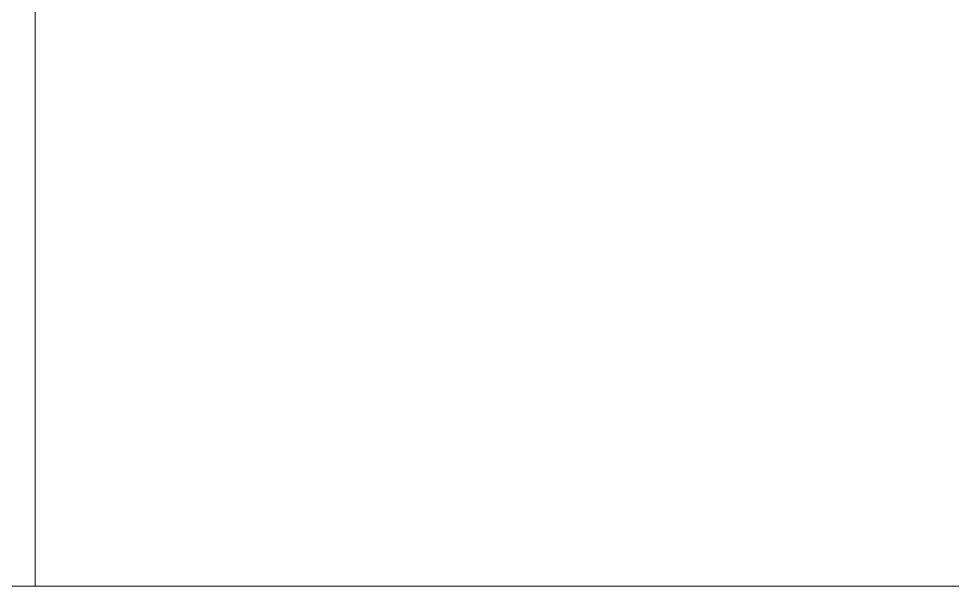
# Model space of a CAD drawing. Header units: millimetres. Extents: x -1178 to 415037, y -3506 to 42334.
# Drawn here: x 91384.64 to 91404.98, y 10400 to 10412.37 of the extents above; entities that cross this region are included whole.
import ezdxf

# ---------------------------------------------------------------- set-up
doc = ezdxf.new("R2010")
doc.units = ezdxf.units.MM
doc.layers.add('A-DOOR-1', color=7, linetype='Continuous', lineweight=5, true_color=0xc0c0c0)
doc.layers.add('A-DOOR-FRAM-1', color=7, linetype='Continuous', lineweight=5, true_color=0xc0c0c0)
doc.layers.add('I-WALL', color=7, linetype='Continuous', lineweight=5)

# ---------------------------------------------------------------- blocks, each defined once
blk = doc.blocks.new('110_Дверь_СКБ_2Ст - Д-2а_п_ Из коридора на лестницу-32215207-Объем проектирования 1 этажа')
at = {"layer": 'A-DOOR-FRAM-1'}
for p, q in [((712.5, -100), (712.5, 20)), ((697.5, -100), (712.5, -100)), ((767.5, -100), (697.5, -100))]:
    blk.add_line(p, q, dxfattribs=at)

msp = doc.modelspace()

# ---------------------------------------------------------------- hatches: boundary and pattern name
at = {"layer": 'I-WALL'}
h = msp.add_hatch(dxfattribs=at)
h.set_pattern_fill('FP_23', color=256, style=0, pattern_type=2)
h.set_pattern_definition([(135, (0, 0), (-141.42136, -141.42136), [])])
h.paths.add_polyline_path([(107130, 10400), (107130, 10600), (105095, 10600), (105095, 10400), (107112.19, 10400)])
h.paths.add_polyline_path([(103615, 10400), (103645, 10400), (103645, 10600), (101610, 10600), (101610, 10400), (102830.368, 10400)])
h.paths.add_polyline_path([(93490, 10400), (94210, 10400), (94210, 10600), (93460, 10600), (93460, 10400)])
h.paths.add_polyline_path([(91410, 10400), (92510, 10400), (92510, 10600), (91385, 10600), (91385, 10400)])
h.paths.add_polyline_path([(89930, 10400), (89985, 10400), (89985, 10600), (89610, 10600), (89610, 10400), (89630, 10400)])

# ---------------------------------------------------------------- block references
at = {"layer": 'A-DOOR-1'}
msp.add_blockref('110_Дверь_СКБ_2Ст - Д-2а_п_ Из коридора на лестницу-32215207-Объем проектирования 1 этажа', (90672.5, 10500), dxfattribs=at)

doc.saveas('drawing.dxf')
